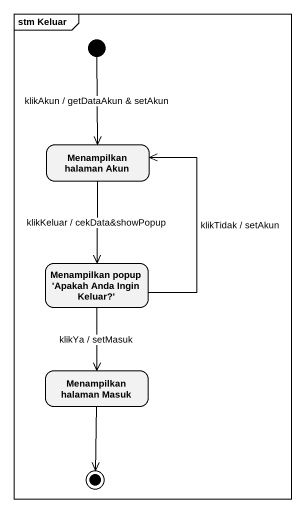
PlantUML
@startuml
mainframe stm Keluar
hide empty description
state "Menampilkan halaman Akun" as Menampilkan_halaman_Akun
state "Menampilkan popup 'Apakah Anda Ingin Keluar?'" as Menampilkan_popup_Apakah
state "Menampilkan halaman Masuk" as Menampilkan_halaman_Masuk
[*] --> Menampilkan_halaman_Akun : klikAkun / getDataAkun & setAkun
Menampilkan_halaman_Akun --> Menampilkan_popup_Apakah : klikKeluar / cekData&showPopup
Menampilkan_popup_Apakah -up-> Menampilkan_halaman_Akun : klikTidak / setAkun
Menampilkan_popup_Apakah --> Menampilkan_halaman_Masuk : klikYa / setMasuk
Menampilkan_halaman_Masuk --> [*]
@enduml
